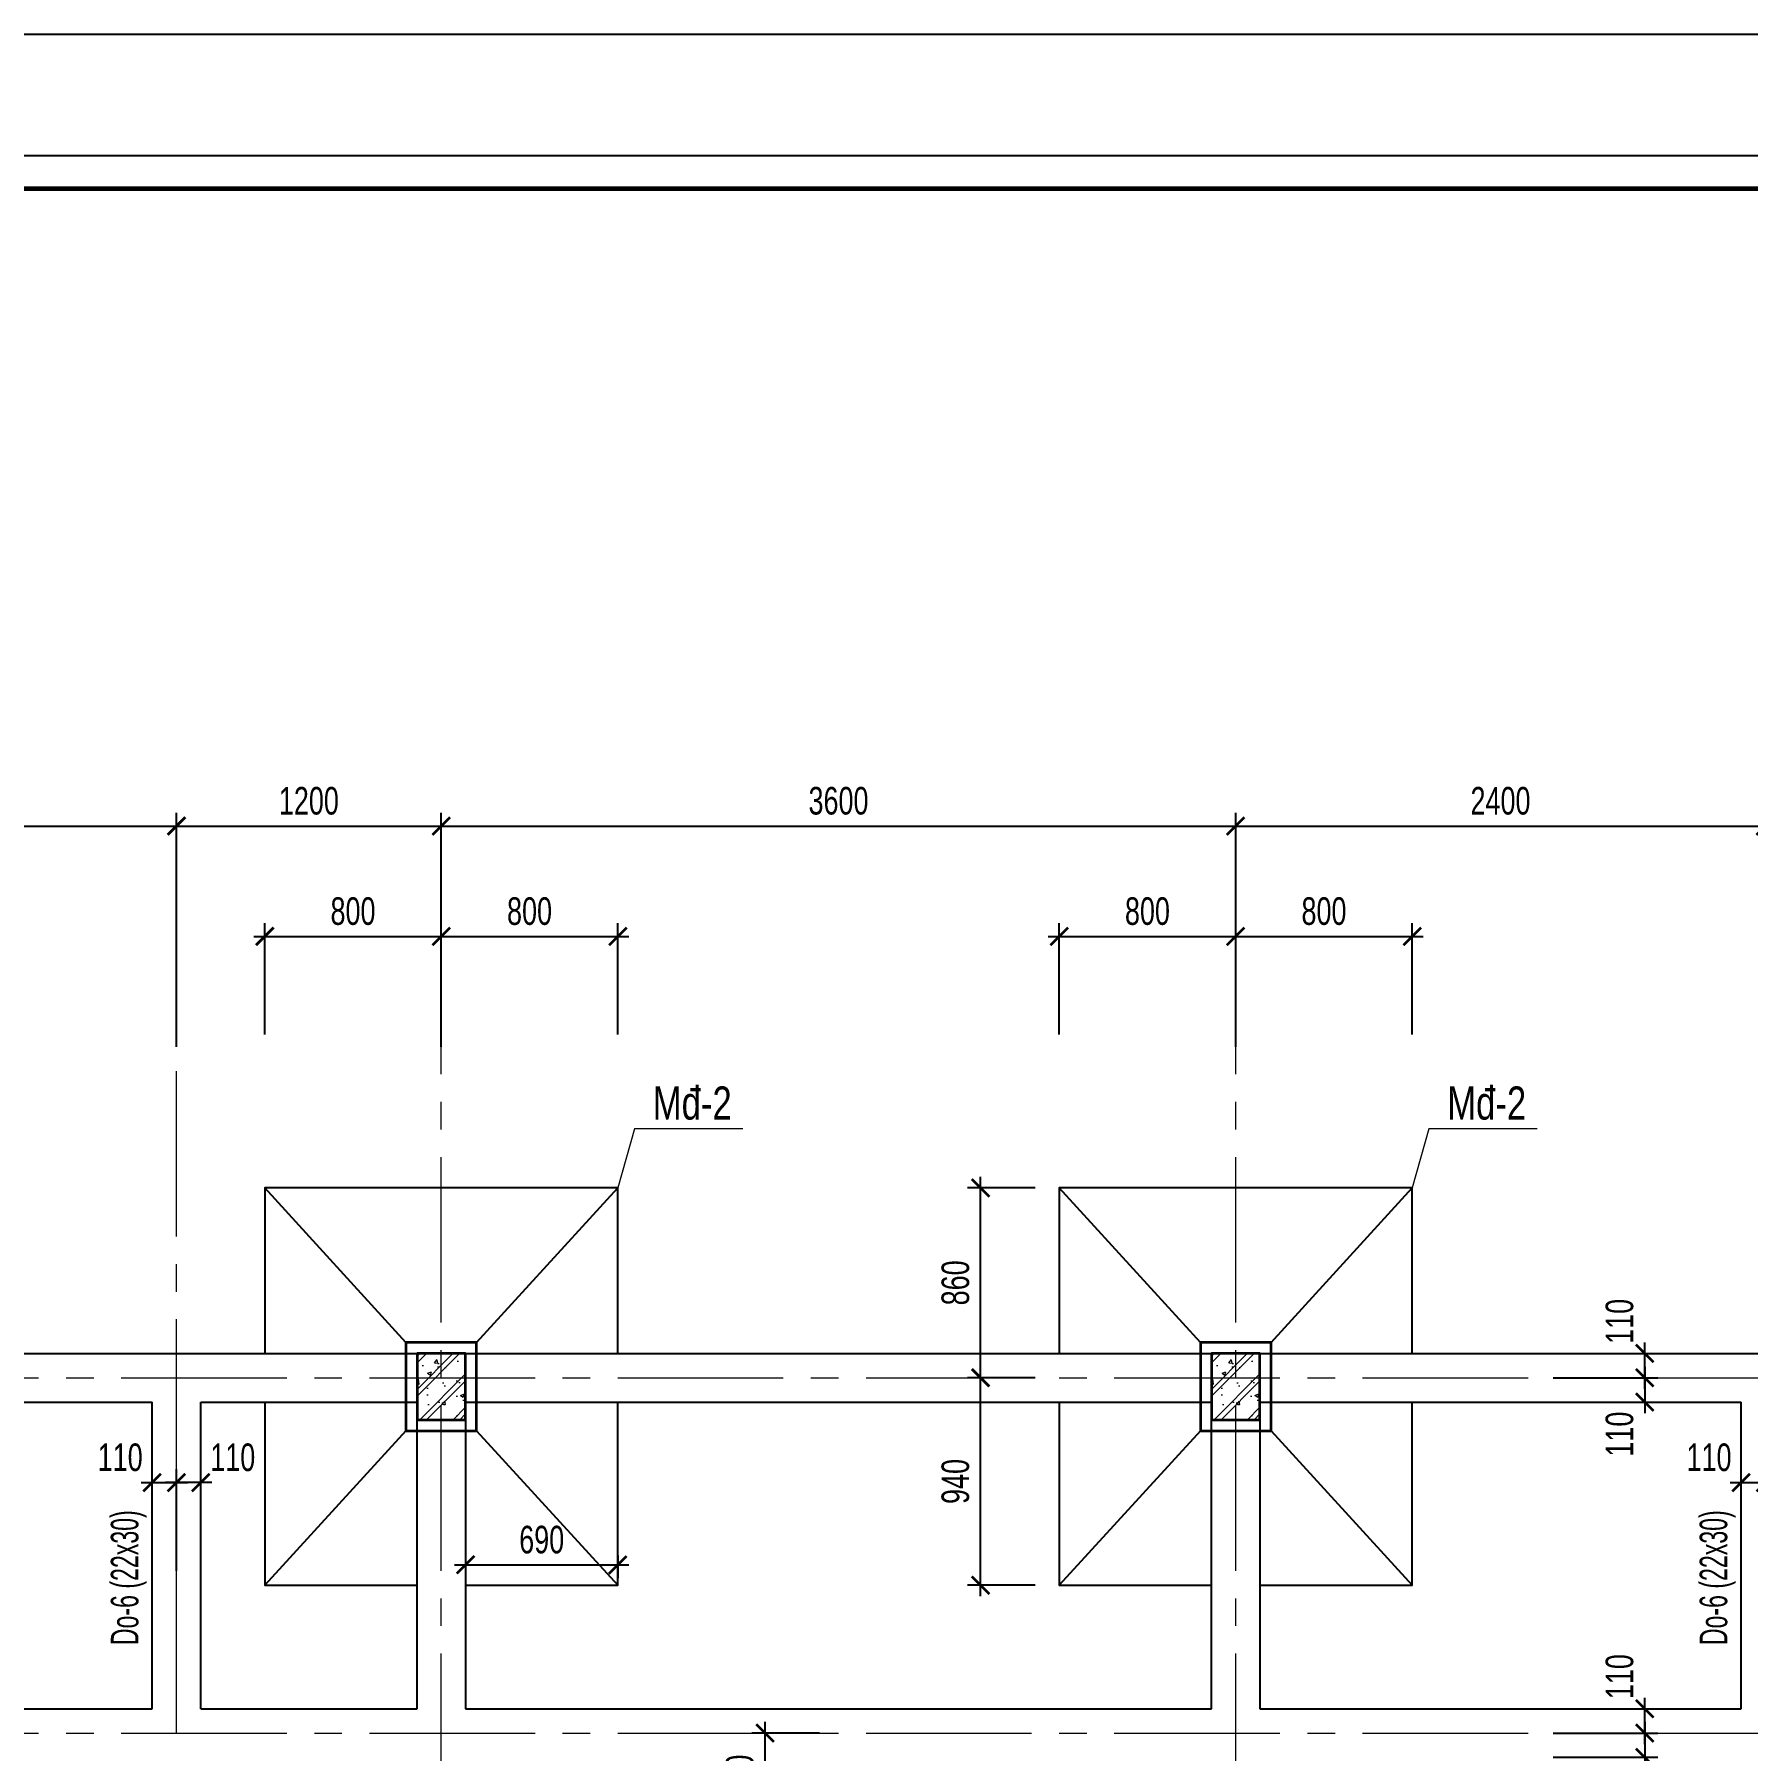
# Model space of a CAD drawing. Header units: millimetres. Extents: x 0 to 42050, y 0 to 29700.
# Drawn here: x 10343 to 18108, y 21922 to 29700 of the extents above; entities that cross this region are included whole.
import ezdxf
from ezdxf.enums import TextEntityAlignment as Align

# ---------------------------------------------------------------- set-up
doc = ezdxf.new("R2010")
doc.units = ezdxf.units.MM
doc.header["$LTSCALE"] = 1000
doc.header["$MEASUREMENT"] = 0
doc.linetypes.add('CENTER2', pattern=[1.125, 0.75, -0.125, 0.125, -0.125])
doc.layers.add('CDC-KHUNGTEN', color=9, linetype='Continuous')
for name, color, linetype, lineweight in [('CDC_01.AXIS', 160, 'CENTER2', 13), ('CDC_02.DIM', 1, 'Continuous', 18), ('CDC_03.BORDER', 3, 'Continuous', 25), ('CDC_07.TEXTCOL', 3, 'Continuous', 18), ('CDC_08.TEXTBEAM', 2, 'Continuous', 18), ('CDC_09.COLUMN', 4, 'Continuous', 35), ('CDC_10.HATCH', 251, 'Continuous', 9)]:
    doc.layers.add(name, color=color, linetype=linetype, lineweight=lineweight)
doc.styles.add('KCS_SMTEXT', font='arial.ttf', dxfattribs={"width": 0.7})
doc.dimstyles.new('KCS_DIM50', dxfattribs={"dimscale": 50, "dimtxt": 2.5, "dimasz": 1.6, "dimexe": 1.2, "dimexo": 0, "dimgap": 1, "dimtad": 1, "dimdec": 0, "dimzin": 0, "dimdsep": 46, "dimtxsty": 'KCS_SMTEXT', "dimblk": 'ARCHTICK', "dimcen": 0, "dimdle": 1, "dimclrd": 256, "dimclre": 256, "dimclrt": 2, "dimadec": 0, "dimazin": 0, "dimtfac": 1, "dimtdec": 0, "dimtix": 1, "dimtmove": 2, "dimatfit": 3, "dimfxl": 1, "dimtolj": 1, "dimtzin": 0, "dimarcsym": 0})

# ---------------------------------------------------------------- blocks, each defined once
blk = doc.blocks.new('_ArchTick')
at = {"color": 0, "linetype": 'ByBlock', "const_width": 0.15}
blk.add_lwpolyline([(-0.5, -0.5), (0.5, 0.5)], dxfattribs=at)
blk = doc.blocks.new('*D14')
at = {"layer": 'CDC_02.DIM', "lineweight": -2, "transparency": 16777216}
for p, q in [((12187.5, 25612.2), (12187.5, 26172.2)), ((15787.5, 25612.2), (15787.5, 26172.2)), ((12137.5, 26112.2), (15837.5, 26112.2))]:
    blk.add_line(p, q, dxfattribs=at)
at = {"layer": 'DEFPOINTS', "color": 0, "transparency": 16777216}
for p in [(15787.5, 26112.2), (12187.5, 25612.2), (15787.5, 25612.2)]:
    blk.add_point(p, dxfattribs=at)
at = {"layer": 'CDC_02.DIM', "lineweight": -2, "transparency": 16777216, "xscale": 80, "yscale": 80, "zscale": 80, "rotation": 180}
blk.add_blockref('_ArchTick', (12187.5, 26112.2), dxfattribs=at)
at = {"layer": 'CDC_02.DIM', "lineweight": -2, "transparency": 16777216, "xscale": 80, "yscale": 80, "zscale": 80}
blk.add_blockref('_ArchTick', (15787.5, 26112.2), dxfattribs=at)
at = {"layer": 'CDC_02.DIM', "color": 2, "transparency": 16777216, "insert": (13987.5, 26226.1), "char_height": 125, "attachment_point": 5, "style": 'KCS_SMTEXT'}
blk.add_mtext('\\A1;3600', dxfattribs=at)
blk = doc.blocks.new('*D24')
at = {"layer": 'CDC_02.DIM', "lineweight": -2, "transparency": 16777216}
for p, q in [((8587.5, 25112.2), (8587.5, 26172.2)), ((10987.5, 25112.2), (10987.5, 26172.2)), ((8537.5, 26112.2), (11037.5, 26112.2))]:
    blk.add_line(p, q, dxfattribs=at)
at = {"layer": 'DEFPOINTS', "color": 0, "transparency": 16777216}
for p in [(10987.5, 26112.2), (8587.5, 25112.2), (10987.5, 25112.2)]:
    blk.add_point(p, dxfattribs=at)
at = {"layer": 'CDC_02.DIM', "lineweight": -2, "transparency": 16777216, "xscale": 80, "yscale": 80, "zscale": 80, "rotation": 180}
blk.add_blockref('_ArchTick', (8587.5, 26112.2), dxfattribs=at)
at = {"layer": 'CDC_02.DIM', "lineweight": -2, "transparency": 16777216, "xscale": 80, "yscale": 80, "zscale": 80}
blk.add_blockref('_ArchTick', (10987.5, 26112.2), dxfattribs=at)
at = {"layer": 'CDC_02.DIM', "color": 2, "transparency": 16777216, "insert": (9787.5, 26226), "char_height": 125, "attachment_point": 5, "style": 'KCS_SMTEXT'}
blk.add_mtext('\\A1;2400', dxfattribs=at)
blk = doc.blocks.new('*D25')
at = {"layer": 'CDC_02.DIM', "lineweight": -2, "transparency": 16777216}
for p, q in [((10987.5, 25112.2), (10987.5, 26172.2)), ((12187.5, 25112.2), (12187.5, 26172.2)), ((10937.5, 26112.2), (12237.5, 26112.2))]:
    blk.add_line(p, q, dxfattribs=at)
at = {"layer": 'DEFPOINTS', "color": 0, "transparency": 16777216}
for p in [(12187.5, 26112.2), (10987.5, 25112.2), (12187.5, 25112.2)]:
    blk.add_point(p, dxfattribs=at)
at = {"layer": 'CDC_02.DIM', "lineweight": -2, "transparency": 16777216, "xscale": 80, "yscale": 80, "zscale": 80, "rotation": 180}
blk.add_blockref('_ArchTick', (10987.5, 26112.2), dxfattribs=at)
at = {"layer": 'CDC_02.DIM', "lineweight": -2, "transparency": 16777216, "xscale": 80, "yscale": 80, "zscale": 80}
blk.add_blockref('_ArchTick', (12187.5, 26112.2), dxfattribs=at)
at = {"layer": 'CDC_02.DIM', "color": 2, "transparency": 16777216, "insert": (11587.5, 26226), "char_height": 125, "attachment_point": 5, "style": 'KCS_SMTEXT'}
blk.add_mtext('\\A1;1200', dxfattribs=at)
blk = doc.blocks.new('*D26')
at = {"layer": 'CDC_02.DIM', "lineweight": -2, "transparency": 16777216}
for p, q in [((15787.5, 25112.2), (15787.5, 26172.2)), ((18187.5, 25112.2), (18187.5, 26172.2)), ((15737.5, 26112.2), (18237.5, 26112.2))]:
    blk.add_line(p, q, dxfattribs=at)
at = {"layer": 'DEFPOINTS', "color": 0, "transparency": 16777216}
for p in [(18187.5, 26112.2), (15787.5, 25112.2), (18187.5, 25112.2)]:
    blk.add_point(p, dxfattribs=at)
at = {"layer": 'CDC_02.DIM', "lineweight": -2, "transparency": 16777216, "xscale": 80, "yscale": 80, "zscale": 80, "rotation": 180}
blk.add_blockref('_ArchTick', (15787.5, 26112.2), dxfattribs=at)
at = {"layer": 'CDC_02.DIM', "lineweight": -2, "transparency": 16777216, "xscale": 80, "yscale": 80, "zscale": 80}
blk.add_blockref('_ArchTick', (18187.5, 26112.2), dxfattribs=at)
at = {"layer": 'CDC_02.DIM', "color": 2, "transparency": 16777216, "insert": (16987.5, 26226), "char_height": 125, "attachment_point": 5, "style": 'KCS_SMTEXT'}
blk.add_mtext('\\A1;2400', dxfattribs=at)
blk = doc.blocks.new('*D73')
at = {"layer": 'CDC_02.DIM', "lineweight": -2, "transparency": 16777216}
for p, q in [((11387.5, 25168), (11387.5, 25672.2)), ((12187.5, 25168), (12187.5, 25672.2)), ((11337.5, 25612.2), (12237.5, 25612.2))]:
    blk.add_line(p, q, dxfattribs=at)
at = {"layer": 'DEFPOINTS', "color": 0, "transparency": 16777216}
for p in [(12187.5, 25612.2), (11387.5, 25168), (12187.5, 25168)]:
    blk.add_point(p, dxfattribs=at)
at = {"layer": 'CDC_02.DIM', "lineweight": -2, "transparency": 16777216, "xscale": 80, "yscale": 80, "zscale": 80, "rotation": 180}
blk.add_blockref('_ArchTick', (11387.5, 25612.2), dxfattribs=at)
at = {"layer": 'CDC_02.DIM', "lineweight": -2, "transparency": 16777216, "xscale": 80, "yscale": 80, "zscale": 80}
blk.add_blockref('_ArchTick', (12187.5, 25612.2), dxfattribs=at)
at = {"layer": 'CDC_02.DIM', "color": 2, "transparency": 16777216, "insert": (11787.5, 25726), "char_height": 125, "attachment_point": 5, "style": 'KCS_SMTEXT'}
blk.add_mtext('\\A1;800', dxfattribs=at)
blk = doc.blocks.new('*D74')
at = {"layer": 'CDC_02.DIM', "lineweight": -2, "transparency": 16777216}
for p, q in [((12187.5, 25168), (12187.5, 25672.2)), ((12987.5, 25168), (12987.5, 25672.2)), ((12137.5, 25612.2), (13037.5, 25612.2))]:
    blk.add_line(p, q, dxfattribs=at)
at = {"layer": 'DEFPOINTS', "color": 0, "transparency": 16777216}
for p in [(12987.5, 25612.2), (12187.5, 25168), (12987.5, 25168)]:
    blk.add_point(p, dxfattribs=at)
at = {"layer": 'CDC_02.DIM', "lineweight": -2, "transparency": 16777216, "xscale": 80, "yscale": 80, "zscale": 80, "rotation": 180}
blk.add_blockref('_ArchTick', (12187.5, 25612.2), dxfattribs=at)
at = {"layer": 'CDC_02.DIM', "lineweight": -2, "transparency": 16777216, "xscale": 80, "yscale": 80, "zscale": 80}
blk.add_blockref('_ArchTick', (12987.5, 25612.2), dxfattribs=at)
at = {"layer": 'CDC_02.DIM', "color": 2, "transparency": 16777216, "insert": (12587.5, 25726), "char_height": 125, "attachment_point": 5, "style": 'KCS_SMTEXT'}
blk.add_mtext('\\A1;800', dxfattribs=at)
blk = doc.blocks.new('*D75')
at = {"layer": 'CDC_02.DIM', "lineweight": -2, "transparency": 16777216}
for p, q in [((14987.5, 25168), (14987.5, 25672.2)), ((15787.5, 25168), (15787.5, 25672.2)), ((14937.5, 25612.2), (15837.5, 25612.2))]:
    blk.add_line(p, q, dxfattribs=at)
at = {"layer": 'DEFPOINTS', "color": 0, "transparency": 16777216}
for p in [(15787.5, 25612.2), (14987.5, 25168), (15787.5, 25168)]:
    blk.add_point(p, dxfattribs=at)
at = {"layer": 'CDC_02.DIM', "lineweight": -2, "transparency": 16777216, "xscale": 80, "yscale": 80, "zscale": 80, "rotation": 180}
blk.add_blockref('_ArchTick', (14987.5, 25612.2), dxfattribs=at)
at = {"layer": 'CDC_02.DIM', "lineweight": -2, "transparency": 16777216, "xscale": 80, "yscale": 80, "zscale": 80}
blk.add_blockref('_ArchTick', (15787.5, 25612.2), dxfattribs=at)
at = {"layer": 'CDC_02.DIM', "color": 2, "transparency": 16777216, "insert": (15387.5, 25726), "char_height": 125, "attachment_point": 5, "style": 'KCS_SMTEXT'}
blk.add_mtext('\\A1;800', dxfattribs=at)
blk = doc.blocks.new('*D76')
at = {"layer": 'CDC_02.DIM', "lineweight": -2, "transparency": 16777216}
for p, q in [((15787.5, 25168), (15787.5, 25672.2)), ((16587.5, 25168), (16587.5, 25672.2)), ((15737.5, 25612.2), (16637.5, 25612.2))]:
    blk.add_line(p, q, dxfattribs=at)
at = {"layer": 'DEFPOINTS', "color": 0, "transparency": 16777216}
for p in [(16587.5, 25612.2), (15787.5, 25168), (16587.5, 25168)]:
    blk.add_point(p, dxfattribs=at)
at = {"layer": 'CDC_02.DIM', "lineweight": -2, "transparency": 16777216, "xscale": 80, "yscale": 80, "zscale": 80, "rotation": 180}
blk.add_blockref('_ArchTick', (15787.5, 25612.2), dxfattribs=at)
at = {"layer": 'CDC_02.DIM', "lineweight": -2, "transparency": 16777216, "xscale": 80, "yscale": 80, "zscale": 80}
blk.add_blockref('_ArchTick', (16587.5, 25612.2), dxfattribs=at)
at = {"layer": 'CDC_02.DIM', "color": 2, "transparency": 16777216, "insert": (16187.5, 25726), "char_height": 125, "attachment_point": 5, "style": 'KCS_SMTEXT'}
blk.add_mtext('\\A1;800', dxfattribs=at)
blk = doc.blocks.new('*D93')
at = {"layer": 'CDC_02.DIM', "lineweight": -2, "transparency": 16777216}
for p, q in [((14631.5, 22622.2), (14631.5, 23662.2)), ((14878, 23612.2), (14571.5, 23612.2)), ((14878, 22672.2), (14571.5, 22672.2))]:
    blk.add_line(p, q, dxfattribs=at)
at = {"layer": 'DEFPOINTS', "color": 0, "transparency": 16777216}
for p in [(14631.5, 23612.2), (14878, 23612.2), (14878, 22672.2)]:
    blk.add_point(p, dxfattribs=at)
at = {"layer": 'CDC_02.DIM', "lineweight": -2, "transparency": 16777216, "xscale": 80, "yscale": 80, "zscale": 80}
for p, rotation in [((14631.5, 23612.2), 90), ((14631.5, 22672.2), 270)]:
    blk.add_blockref('_ArchTick', p, dxfattribs=dict(at, rotation=rotation))
at = {"layer": 'CDC_02.DIM', "color": 2, "transparency": 16777216, "insert": (14517.7, 23142.2), "char_height": 125, "attachment_point": 5, "rotation": 90, "style": 'KCS_SMTEXT'}
blk.add_mtext('\\A1;940', dxfattribs=at)
blk = doc.blocks.new('*D94')
at = {"layer": 'CDC_02.DIM', "lineweight": -2, "transparency": 16777216}
for p, q in [((14631.5, 23562.2), (14631.5, 24522.2)), ((14878, 24472.2), (14571.5, 24472.2)), ((14878, 23612.2), (14571.5, 23612.2))]:
    blk.add_line(p, q, dxfattribs=at)
at = {"layer": 'DEFPOINTS', "color": 0, "transparency": 16777216}
for p in [(14631.5, 24472.2), (14878, 24472.2), (14878, 23612.2)]:
    blk.add_point(p, dxfattribs=at)
at = {"layer": 'CDC_02.DIM', "lineweight": -2, "transparency": 16777216, "xscale": 80, "yscale": 80, "zscale": 80}
for p, rotation in [((14631.5, 24472.2), 90), ((14631.5, 23612.2), 270)]:
    blk.add_blockref('_ArchTick', p, dxfattribs=dict(at, rotation=rotation))
at = {"layer": 'CDC_02.DIM', "color": 2, "transparency": 16777216, "insert": (14517.7, 24042.2), "char_height": 125, "attachment_point": 5, "rotation": 90, "style": 'KCS_SMTEXT'}
blk.add_mtext('\\A1;860', dxfattribs=at)
blk = doc.blocks.new('*D127')
at = {"layer": 'CDC_02.DIM', "lineweight": -2, "transparency": 16777216}
for p, q in [((12297.5, 22807.2), (12297.5, 22704.2)), ((12987.5, 22807.2), (12987.5, 22704.2)), ((12247.5, 22764.2), (13037.5, 22764.2))]:
    blk.add_line(p, q, dxfattribs=at)
at = {"layer": 'DEFPOINTS', "color": 0, "transparency": 16777216}
for p in [(12297.5, 22807.2), (12987.5, 22807.2), (12987.5, 22764.2)]:
    blk.add_point(p, dxfattribs=at)
at = {"layer": 'CDC_02.DIM', "lineweight": -2, "transparency": 16777216, "xscale": 80, "yscale": 80, "zscale": 80, "rotation": 180}
blk.add_blockref('_ArchTick', (12297.5, 22764.2), dxfattribs=at)
at = {"layer": 'CDC_02.DIM', "lineweight": -2, "transparency": 16777216, "xscale": 80, "yscale": 80, "zscale": 80}
blk.add_blockref('_ArchTick', (12987.5, 22764.2), dxfattribs=at)
at = {"layer": 'CDC_02.DIM', "color": 2, "transparency": 16777216, "insert": (12642.5, 22878), "char_height": 125, "attachment_point": 5, "style": 'KCS_SMTEXT'}
blk.add_mtext('\\A1;690', dxfattribs=at)
blk = doc.blocks.new('*D128')
at = {"layer": 'CDC_02.DIM', "lineweight": -2, "transparency": 16777216}
for p, q in [((13654.5, 21552.2), (13654.5, 22052.2)), ((13901, 22002.2), (13594.5, 22002.2)), ((13901, 21602.2), (13594.5, 21602.2))]:
    blk.add_line(p, q, dxfattribs=at)
at = {"layer": 'DEFPOINTS', "color": 0, "transparency": 16777216}
for p in [(13654.5, 22002.2), (13901, 22002.2), (13901, 21602.2)]:
    blk.add_point(p, dxfattribs=at)
at = {"layer": 'CDC_02.DIM', "lineweight": -2, "transparency": 16777216, "xscale": 80, "yscale": 80, "zscale": 80}
for p, rotation in [((13654.5, 22002.2), 90), ((13654.5, 21602.2), 270)]:
    blk.add_blockref('_ArchTick', p, dxfattribs=dict(at, rotation=rotation))
at = {"layer": 'CDC_02.DIM', "color": 2, "transparency": 16777216, "insert": (13540.7, 21802.2), "char_height": 125, "attachment_point": 5, "rotation": 90, "style": 'KCS_SMTEXT'}
blk.add_mtext('\\A1;400', dxfattribs=at)
blk = doc.blocks.new('*D135')
at = {"layer": 'CDC_02.DIM', "lineweight": -2, "transparency": 16777216}
for p, q in [((17641, 23662.2), (17641, 23452.2)), ((17226, 23612.2), (17701, 23612.2)), ((17226, 23502.2), (17701, 23502.2))]:
    blk.add_line(p, q, dxfattribs=at)
at = {"layer": 'DEFPOINTS', "color": 0, "transparency": 16777216}
for p in [(17226, 23612.2), (17226, 23502.2), (17641, 23502.2)]:
    blk.add_point(p, dxfattribs=at)
at = {"layer": 'CDC_02.DIM', "lineweight": -2, "transparency": 16777216, "xscale": 80, "yscale": 80, "zscale": 80}
for p, rotation in [((17641, 23612.2), 90), ((17641, 23502.2), 270)]:
    blk.add_blockref('_ArchTick', p, dxfattribs=dict(at, rotation=rotation))
at = {"layer": 'CDC_02.DIM', "color": 2, "transparency": 16777216, "insert": (17527.2, 23356.7), "char_height": 125, "attachment_point": 5, "rotation": 90, "style": 'KCS_SMTEXT'}
blk.add_mtext('\\A1;110', dxfattribs=at)
blk = doc.blocks.new('*D136')
at = {"layer": 'CDC_02.DIM', "lineweight": -2, "transparency": 16777216}
for p, q in [((17641, 23562.2), (17641, 23772.2)), ((17226, 23722.2), (17701, 23722.2)), ((17226, 23612.2), (17701, 23612.2))]:
    blk.add_line(p, q, dxfattribs=at)
at = {"layer": 'DEFPOINTS', "color": 0, "transparency": 16777216}
for p in [(17226, 23722.2), (17641, 23722.2), (17226, 23612.2)]:
    blk.add_point(p, dxfattribs=at)
at = {"layer": 'CDC_02.DIM', "lineweight": -2, "transparency": 16777216, "xscale": 80, "yscale": 80, "zscale": 80}
for p, rotation in [((17641, 23722.2), 90), ((17641, 23612.2), 270)]:
    blk.add_blockref('_ArchTick', p, dxfattribs=dict(at, rotation=rotation))
at = {"layer": 'CDC_02.DIM', "color": 2, "transparency": 16777216, "insert": (17527.2, 23867.7), "char_height": 125, "attachment_point": 5, "rotation": 90, "style": 'KCS_SMTEXT'}
blk.add_mtext('\\A1;110', dxfattribs=at)
blk = doc.blocks.new('*D137')
at = {"layer": 'CDC_02.DIM', "lineweight": -2, "transparency": 16777216}
for p, q in [((17641, 22052.2), (17641, 21842.2)), ((17226, 22002.2), (17701, 22002.2)), ((17226, 21892.2), (17701, 21892.2))]:
    blk.add_line(p, q, dxfattribs=at)
at = {"layer": 'DEFPOINTS', "color": 0, "transparency": 16777216}
for p in [(17226, 22002.2), (17226, 21892.2), (17641, 21892.2)]:
    blk.add_point(p, dxfattribs=at)
at = {"layer": 'CDC_02.DIM', "lineweight": -2, "transparency": 16777216, "xscale": 80, "yscale": 80, "zscale": 80}
for p, rotation in [((17641, 22002.2), 90), ((17641, 21892.2), 270)]:
    blk.add_blockref('_ArchTick', p, dxfattribs=dict(at, rotation=rotation))
at = {"layer": 'CDC_02.DIM', "color": 2, "transparency": 16777216, "insert": (17527.2, 21746.7), "char_height": 125, "attachment_point": 5, "rotation": 90, "style": 'KCS_SMTEXT'}
blk.add_mtext('\\A1;110', dxfattribs=at)
blk = doc.blocks.new('*D138')
at = {"layer": 'CDC_02.DIM', "lineweight": -2, "transparency": 16777216}
for p, q in [((17226, 22112.2), (17701, 22112.2)), ((17641, 21952.2), (17641, 22162.2)), ((17226, 22002.2), (17701, 22002.2))]:
    blk.add_line(p, q, dxfattribs=at)
at = {"layer": 'DEFPOINTS', "color": 0, "transparency": 16777216}
for p in [(17226, 22112.2), (17641, 22112.2), (17226, 22002.2)]:
    blk.add_point(p, dxfattribs=at)
at = {"layer": 'CDC_02.DIM', "lineweight": -2, "transparency": 16777216, "xscale": 80, "yscale": 80, "zscale": 80}
for p, rotation in [((17641, 22112.2), 90), ((17641, 22002.2), 270)]:
    blk.add_blockref('_ArchTick', p, dxfattribs=dict(at, rotation=rotation))
at = {"layer": 'CDC_02.DIM', "color": 2, "transparency": 16777216, "insert": (17527.2, 22257.7), "char_height": 125, "attachment_point": 5, "rotation": 90, "style": 'KCS_SMTEXT'}
blk.add_mtext('\\A1;110', dxfattribs=at)
blk = doc.blocks.new('*D168')
at = {"layer": 'CDC_02.DIM', "lineweight": -2, "transparency": 16777216}
for p, q in [((10987.5, 22737.2), (10987.5, 23197.2)), ((11097.5, 22737.2), (11097.5, 23197.2)), ((11147.5, 23137.2), (10937.5, 23137.2))]:
    blk.add_line(p, q, dxfattribs=at)
at = {"layer": 'DEFPOINTS', "color": 0, "transparency": 16777216}
for p in [(10987.5, 23137.2), (10987.5, 22737.2), (11097.5, 22737.2)]:
    blk.add_point(p, dxfattribs=at)
at = {"layer": 'CDC_02.DIM', "lineweight": -2, "transparency": 16777216, "xscale": 80, "yscale": 80, "zscale": 80, "rotation": 180}
blk.add_blockref('_ArchTick', (10987.5, 23137.2), dxfattribs=at)
at = {"layer": 'CDC_02.DIM', "lineweight": -2, "transparency": 16777216, "xscale": 80, "yscale": 80, "zscale": 80}
blk.add_blockref('_ArchTick', (11097.5, 23137.2), dxfattribs=at)
at = {"layer": 'CDC_02.DIM', "color": 2, "transparency": 16777216, "insert": (11242.5, 23251), "char_height": 125, "attachment_point": 5, "style": 'KCS_SMTEXT'}
blk.add_mtext('\\A1;110', dxfattribs=at)
blk = doc.blocks.new('*D169')
at = {"layer": 'CDC_02.DIM', "lineweight": -2, "transparency": 16777216}
for p, q in [((10877.5, 22737.2), (10877.5, 23197.2)), ((10987.5, 22737.2), (10987.5, 23197.2)), ((10827.5, 23137.2), (11037.5, 23137.2))]:
    blk.add_line(p, q, dxfattribs=at)
at = {"layer": 'DEFPOINTS', "color": 0, "transparency": 16777216}
for p in [(10987.5, 23137.2), (10877.5, 22737.2), (10987.5, 22737.2)]:
    blk.add_point(p, dxfattribs=at)
at = {"layer": 'CDC_02.DIM', "lineweight": -2, "transparency": 16777216, "xscale": 80, "yscale": 80, "zscale": 80, "rotation": 180}
blk.add_blockref('_ArchTick', (10877.5, 23137.2), dxfattribs=at)
at = {"layer": 'CDC_02.DIM', "lineweight": -2, "transparency": 16777216, "xscale": 80, "yscale": 80, "zscale": 80}
blk.add_blockref('_ArchTick', (10987.5, 23137.2), dxfattribs=at)
at = {"layer": 'CDC_02.DIM', "color": 2, "transparency": 16777216, "insert": (10732.5, 23251), "char_height": 125, "attachment_point": 5, "style": 'KCS_SMTEXT'}
blk.add_mtext('\\A1;110', dxfattribs=at)
blk = doc.blocks.new('*D171')
at = {"layer": 'CDC_02.DIM', "lineweight": -2, "transparency": 16777216}
for p, q in [((18077.5, 22737.2), (18077.5, 23197.2)), ((18187.5, 22737.2), (18187.5, 23197.2)), ((18027.5, 23137.2), (18237.5, 23137.2))]:
    blk.add_line(p, q, dxfattribs=at)
at = {"layer": 'DEFPOINTS', "color": 0, "transparency": 16777216}
for p in [(18187.5, 23137.2), (18077.5, 22737.2), (18187.5, 22737.2)]:
    blk.add_point(p, dxfattribs=at)
at = {"layer": 'CDC_02.DIM', "lineweight": -2, "transparency": 16777216, "xscale": 80, "yscale": 80, "zscale": 80, "rotation": 180}
blk.add_blockref('_ArchTick', (18077.5, 23137.2), dxfattribs=at)
at = {"layer": 'CDC_02.DIM', "lineweight": -2, "transparency": 16777216, "xscale": 80, "yscale": 80, "zscale": 80}
blk.add_blockref('_ArchTick', (18187.5, 23137.2), dxfattribs=at)
at = {"layer": 'CDC_02.DIM', "color": 2, "transparency": 16777216, "insert": (17932.5, 23251), "char_height": 125, "attachment_point": 5, "style": 'KCS_SMTEXT'}
blk.add_mtext('\\A1;110', dxfattribs=at)
blk = doc.blocks.new('Khung tên chuẩn')
at = {"layer": 'CDC-KHUNGTEN', "color": 8}
blk.add_lwpolyline([(75096, 1100), (83000, 1100), (83000, 58300), (3000, 58300), (3000, 1100), (75096, 1100)], dxfattribs=at)
at = {"layer": 'CDC-KHUNGTEN', "color": 255, "lineweight": 60}
blk.add_lwpolyline([(74900, 1400), (74900, 58000), (3300, 58000), (3300, 1400), (74900, 1400)], close=True, dxfattribs=at)
at = {"layer": 'DEFPOINTS', "color": 1, "ltscale": 0.2}
blk.add_lwpolyline([(0, 0), (0, 59400), (84100, 59400), (84100, 0), (0, 0)], close=True, dxfattribs=at)

msp = doc.modelspace()

# ---------------------------------------------------------------- hatches: boundary and pattern name
at = {"layer": 'CDC_10.HATCH'}
h = msp.add_hatch(dxfattribs=at)
h.set_pattern_fill('BT-01', color=256, scale=25, pattern_type=2)
h.set_pattern_definition([(50, (-46845.48, 16445.73), (179.31505, -15.68803), [18.75, -206.25]), (355, (-46845.48, 16445.73), (-34.68783, 188.04803), [15, -165]), (100.4514, (-46830.54, 16444.43), (144.62735, 172.3599), [15.93505, -175.28553]), (46.1842, (-46845.48, 16495.73), (266.8103, -41.37975), [28.125, -309.375]), (96.6356, (-46823.25, 16492.29), (233.6657, 243.5295), [23.9026, -262.9282]), (351.1842, (-46845.48, 16495.73), (233.6655, 243.5297), [22.5, -247.5]), (21, (-46820.48, 16483.23), (149.22676, -100.65472), [18.75, -206.25]), (326, (-46820.48, 16483.23), (60.82883, 181.2875), [15, -165]), (71.4514, (-46808.04, 16474.85), (210.05566, 80.6326), [15.93505, -175.28553]), (37.5, (-46845.48, 16445.734), (3.039964, 83.223463), [0, -163, 0, -167.5, 0, -165.625]), (7.5, (-46845.48, 16445.73), (65.76738, 98.60293), [0, -95.5, 0, -159.25, 0, -63.125]), (327.5, (-46901.23, 16445.734), (133.45561, -5.63872), [0, -62.5, 0, -195, 0, -258.75]), (317.5, (-46926.23, 16445.73), (145.79654, 25.02625), [0, -81.25, 0, -129.5, 0, -183.75]), (45, (-46845.48, 16445.73), (-75.1301, 75.1301), []), (45, (-46845.48, 16476.36), (-75.1301, 75.1301), [])])
h.paths.add_polyline_path([(12077.5, 23422.2), (12297.5, 23422.2), (12297.5, 23722.2), (12077.5, 23722.2)])
h = msp.add_hatch(dxfattribs=at)
h.set_pattern_fill('BT-01', color=256, scale=25, pattern_type=2)
h.set_pattern_definition([(50, (-43245.48, 16445.73), (179.31505, -15.68803), [18.75, -206.25]), (355, (-43245.48, 16445.73), (-34.68783, 188.04803), [15, -165]), (100.4514, (-43230.54, 16444.43), (144.62735, 172.3599), [15.93505, -175.28553]), (46.1842, (-43245.48, 16495.73), (266.8103, -41.37975), [28.125, -309.375]), (96.6356, (-43223.25, 16492.29), (233.6657, 243.5295), [23.9026, -262.9282]), (351.1842, (-43245.48, 16495.73), (233.6655, 243.5297), [22.5, -247.5]), (21, (-43220.48, 16483.23), (149.22676, -100.65472), [18.75, -206.25]), (326, (-43220.48, 16483.23), (60.82883, 181.2875), [15, -165]), (71.4514, (-43208.04, 16474.85), (210.05566, 80.6326), [15.93505, -175.28553]), (37.5, (-43245.48, 16445.734), (3.039964, 83.223463), [0, -163, 0, -167.5, 0, -165.625]), (7.5, (-43245.48, 16445.73), (65.76738, 98.60293), [0, -95.5, 0, -159.25, 0, -63.125]), (327.5, (-43301.23, 16445.734), (133.45561, -5.63872), [0, -62.5, 0, -195, 0, -258.75]), (317.5, (-43326.23, 16445.73), (145.79654, 25.02625), [0, -81.25, 0, -129.5, 0, -183.75]), (45, (-43245.48, 16445.73), (-75.1301, 75.1301), []), (45, (-43245.48, 16476.36), (-75.1301, 75.1301), [])])
h.paths.add_polyline_path([(15677.5, 23422.2), (15897.5, 23422.2), (15897.5, 23722.2), (15677.5, 23722.2)])

# ---------------------------------------------------------------- linework, layer by layer
at = {"layer": 'CDC_01.AXIS'}
for p, q in [((10987.5, 22002.2), (10987.5, 25612.2)), ((12187.5, 12612.2), (12187.5, 25612.2)), ((15787.5, 12612.2), (15787.5, 25612.2)), ((3987.5, 23612.2), (34787.5, 23612.2)), ((3987.5, 22002.2), (34787.5, 22002.2))]:
    msp.add_line(p, q, dxfattribs=at)
at = {"layer": 'CDC_03.BORDER'}
for p, q in [((12027.5, 23772.2), (11387.5, 24472.2)), ((12347.5, 23772.2), (12987.5, 24472.2)), ((15627.5, 23772.2), (14987.5, 24472.2)), ((15947.5, 23772.2), (16587.5, 24472.2)), ((10877.5, 22112.2), (10877.5, 23502.2)), ((11097.5, 22112.2), (11097.5, 23502.2)), ((12077.5, 22112.2), (12077.5, 23502.2)), ((12297.5, 23502.2), (12297.5, 22112.2)), ((15677.5, 22112.2), (15677.5, 23502.2)), ((15897.5, 23502.2), (15897.5, 22112.2)), ((18077.5, 22112.2), (18077.5, 23502.2)), ((12027.5, 23372.2), (11387.5, 22672.2)), ((12347.5, 23372.2), (12987.5, 22672.2)), ((15627.5, 23372.2), (14987.5, 22672.2)), ((15947.5, 23372.2), (16587.5, 22672.2)), ((8697.5, 22112.2), (10877.5, 22112.2)), ((11097.5, 22112.2), (12077.5, 22112.2)), ((12297.5, 22112.2), (15677.5, 22112.2)), ((15897.5, 22112.2), (18077.5, 22112.2))]:
    msp.add_line(p, q, dxfattribs=at)
for points in [[(12187.5, 24472.2), (11387.5, 24472.2), (11387.5, 23722.2)], [(12987.5, 23722.8), (12987.5, 24472.2), (12187.5, 24472.2)], [(15787.5, 24472.2), (14987.5, 24472.2), (14987.5, 23722.2)], [(16587.5, 23722.8), (16587.5, 24472.2), (15787.5, 24472.2)], [(8697.5, 23502.2), (10877.5, 23502.2)], [(11097.5, 23502.2), (12077.5, 23502.2)], [(11387.5, 23502.2), (11387.5, 22672.2), (12077.5, 22672.2)], [(12297.5, 23502.2), (15677.5, 23502.2)], [(12297.5, 22672.2), (12987.5, 22672.2), (12987.5, 23502.2)], [(14987.5, 23502.2), (14987.5, 22672.2), (15677.5, 22672.2)], [(15897.5, 23502.2), (18077.5, 23502.2)], [(15897.5, 22672.2), (16587.5, 22672.2), (16587.5, 23502.2)]]:
    msp.add_lwpolyline(points, dxfattribs=at)
msp.add_lwpolyline([(4877.5, 23722.2), (33897.5, 23722.2), (33897.5, 14502.2), (4877.5, 14502.2)], close=True, dxfattribs=at)
at = {"layer": 'CDC_07.TEXTCOL', "color": 1}
for points in [[(13553.5, 24740.4), (13063.3, 24740.4), (12987.5, 24472.2)], [(17153.5, 24740.4), (16663.3, 24740.4), (16587.5, 24472.2)]]:
    msp.add_lwpolyline(points, dxfattribs=at)
at = {"layer": 'CDC_09.COLUMN'}
for points in [[(12027.5, 23372.2), (12347.5, 23372.2), (12347.5, 23772.2), (12027.5, 23772.2)], [(15627.5, 23372.2), (15947.5, 23372.2), (15947.5, 23772.2), (15627.5, 23772.2)], [(12077.5, 23422.2), (12297.5, 23422.2), (12297.5, 23722.2), (12077.5, 23722.2)], [(15677.5, 23422.2), (15897.5, 23422.2), (15897.5, 23722.2), (15677.5, 23722.2)]]:
    msp.add_lwpolyline(points, close=True, dxfattribs=at)

# ---------------------------------------------------------------- block references
at = {"xscale": 0.5, "yscale": 0.5, "zscale": 0.5}
msp.add_blockref('Khung tên chuẩn', (0, 0), dxfattribs=at)

# ---------------------------------------------------------------- texts
at = {"layer": 'CDC_07.TEXTCOL', "style": 'KCS_SMTEXT', "width": 0.75}
for p in [(13324.8, 24857.1), (16924.8, 24857.1)]:
    msp.add_text('Mđ-2', height=150, dxfattribs=at).set_placement(p, align=Align.MIDDLE_CENTER)
at = {"layer": 'CDC_08.TEXTBEAM', "style": 'KCS_SMTEXT', "width": 0.6}
for p in [(10752.5, 22706), (17952.5, 22706)]:
    msp.add_text('Do-6 (22x30)', height=125, rotation=90, dxfattribs=at).set_placement(p, align=Align.MIDDLE_CENTER)

# ---------------------------------------------------------------- dimensions: what is measured, and where the dimension line sits
at = {"layer": 'CDC_02.DIM'}
for base, p1, p2, picture, middle in [((10987.5, 26112.2), (8587.5, 25112.2), (10987.5, 25112.2), '*D24', (9787.5, 26226)), ((12187.5, 26112.2), (10987.5, 25112.2), (12187.5, 25112.2), '*D25', (11587.5, 26226)), ((15787.5, 26112.2), (12187.5, 25612.2), (15787.5, 25612.2), '*D14', (13987.5, 26226.1)), ((18187.5, 26112.2), (15787.5, 25112.2), (18187.5, 25112.2), '*D26', (16987.5, 26226)), ((12187.5, 25612.2), (11387.5, 25168), (12187.5, 25168), '*D73', (11787.5, 25726)), ((12987.5, 25612.2), (12187.5, 25168), (12987.5, 25168), '*D74', (12587.5, 25726)), ((15787.5, 25612.2), (14987.5, 25168), (15787.5, 25168), '*D75', (15387.5, 25726)), ((16587.5, 25612.2), (15787.5, 25168), (16587.5, 25168), '*D76', (16187.5, 25726)), ((12987.5, 22764.2), (12297.5, 22807.2), (12987.5, 22807.2), '*D127', (12642.5, 22878))]:
    dim = msp.add_linear_dim(base=base, p1=p1, p2=p2, dimstyle='KCS_DIM50', dxfattribs=at)
    dim.commit()
    dim.dimension.update_dxf_attribs({"geometry": picture, "text_midpoint": middle})
for base, p1, p2, picture, middle in [((14631.5, 24472.2), (14878, 23612.2), (14878, 24472.2), '*D94', (14517.7, 24042.2)), ((14631.5, 23612.2), (14878, 22672.2), (14878, 23612.2), '*D93', (14517.7, 23142.2)), ((13654.5, 22002.2), (13901, 21602.2), (13901, 22002.2), '*D128', (13540.7, 21802.2))]:
    dim = msp.add_linear_dim(base=base, p1=p1, p2=p2, angle=90, dimstyle='KCS_DIM50', dxfattribs=at)
    dim.commit()
    dim.dimension.update_dxf_attribs({"geometry": picture, "text_midpoint": middle})
for base, p1, p2, angle, picture, middle in [((17641, 23722.2), (17226, 23612.2), (17226, 23722.2), 270, '*D136', (17527.2, 23867.7)), ((17641, 23502.2), (17226, 23612.2), (17226, 23502.2), 90, '*D135', (17527.2, 23356.7)), ((10987.5, 23137.2), (11097.5, 22737.2), (10987.5, 22737.2), 180, '*D168', (11242.5, 23251)), ((17641, 22112.2), (17226, 22002.2), (17226, 22112.2), 270, '*D138', (17527.2, 22257.7)), ((17641, 21892.2), (17226, 22002.2), (17226, 21892.2), 90, '*D137', (17527.2, 21746.7))]:
    dim = msp.add_linear_dim(base=base, p1=p1, p2=p2, angle=angle, dimstyle='KCS_DIM50', dxfattribs=at)
    dim.commit()
    dim.dimension.update_dxf_attribs({"geometry": picture, "text_midpoint": middle, "dimtype": 160})
for base, p1, p2, picture, middle in [((10987.5, 23137.2), (10877.5, 22737.2), (10987.5, 22737.2), '*D169', (10732.5, 23251)), ((18187.5, 23137.2), (18077.5, 22737.2), (18187.5, 22737.2), '*D171', (17932.5, 23251))]:
    dim = msp.add_linear_dim(base=base, p1=p1, p2=p2, dimstyle='KCS_DIM50', dxfattribs=at)
    dim.commit()
    dim.dimension.update_dxf_attribs({"geometry": picture, "text_midpoint": middle, "dimtype": 160})

doc.saveas('drawing.dxf')
